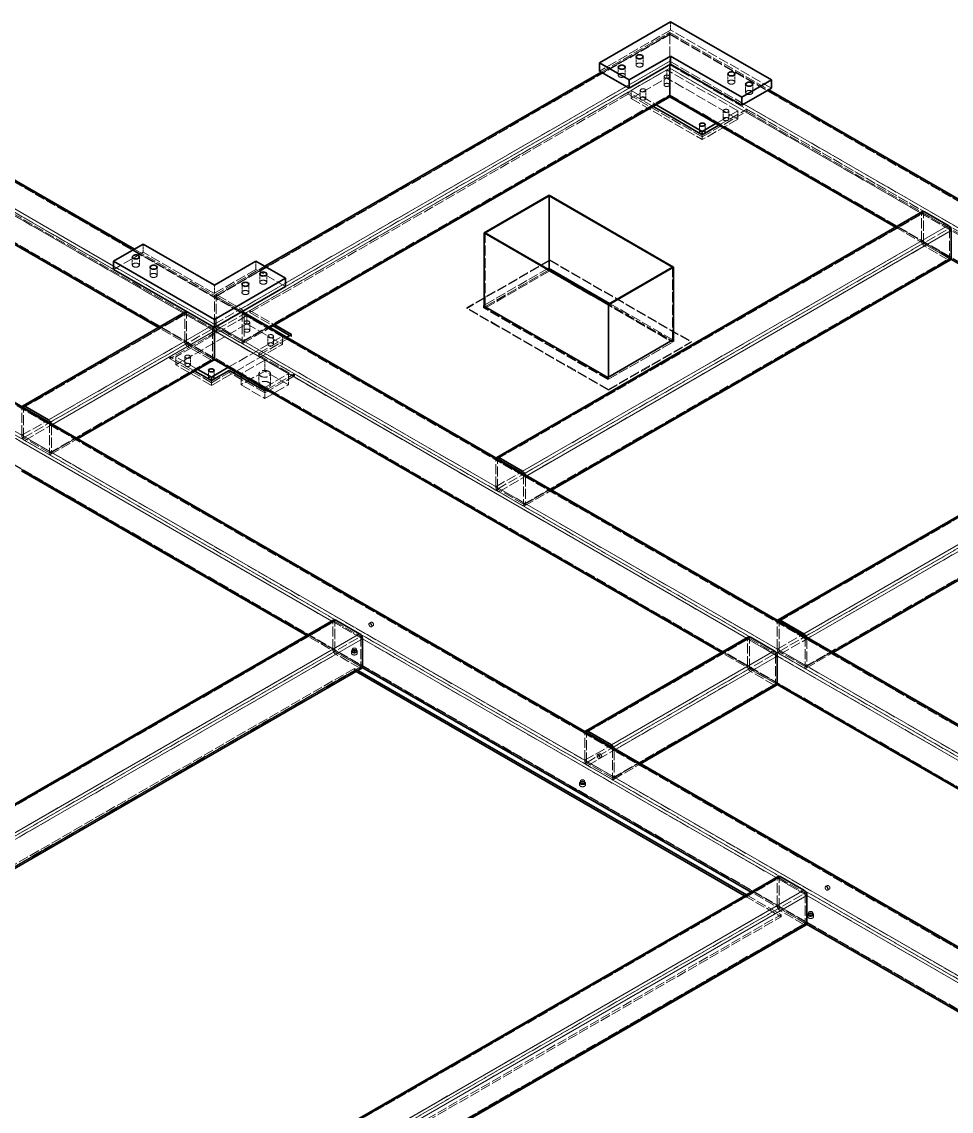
# Model space of a CAD drawing. Header units: millimetres. Extents: x -73083 to 81340, y -6859 to 6812.
# Drawn here: x -25734 to -25290, y -5464 to -4944 of the extents above; entities that cross this region are included whole.
import ezdxf

# ---------------------------------------------------------------- set-up
doc = ezdxf.new("R2010")
doc.units = ezdxf.units.MM
doc.linetypes.add('DASHED', pattern=[15, 12, -3])
doc.layers.add('word_dim', color=253, linetype='Continuous')

# ---------------------------------------------------------------- blocks, each defined once
blk = doc.blocks.new('A$C7E87390C')
at = {"color": 7, "lineweight": 35}
for p, q in [((2321, -706.4), (2236.1, -755.4)), ((2441.2, -775.8), (2321, -706.4)), ((2271.5, -775.8), (2321, -747.2)), ((2321, -747.2), (2405.9, -796.2)), ((1681.1, -977.8), (1314.8, -766.4)), ((1836.6, -998.2), (2238.2, -766.4)), ((2236.1, -755.4), (2271.5, -775.8)), ((2236.1, -765.2), (2271.5, -785.6)), ((2271.5, -785.6), (2321, -757)), ((2319.9, -794.4), (2319.9, -761.7)), ((2319.9, -761.7), (2319.9, -794.4)), ((2321, -757), (2405.9, -806)), ((2405.9, -796.2), (2441.2, -775.8)), ((2405.9, -806), (2441.2, -785.6)), ((2438.1, -787.4), (2938.7, -1076.4)), ((1843.1, -1071.4), (2319.9, -796.1)), ((2303.7, -805.4), (2358.8, -837.2)), ((2319.9, -796.1), (2589.2, -951.5)), ((2319.9, -818.8), (2300.2, -807.5)), ((2358.8, -841.3), (2319.9, -818.8)), ((1710, -1071.4), (1281.6, -824)), ((2358.8, -841.3), (2378.6, -829.9)), ((2900.8, -1947.4), (1086.1, -899.6)), ((2176, -913.4), (2098.3, -958.3)), ((2176, -914.2), (2099.7, -958.3)), ((2176, -913.4), (2324.5, -999.1)), ((2176, -914.2), (2176, -1002.4)), ((2176, -914.2), (2323.1, -999.1)), ((2113.4, -1226.2), (2621.5, -932.9)), ((2624, -933.2), (2652.3, -949.5)), ((2246.7, -1044), (2098.3, -958.3)), ((2098.3, -958.3), (2098.3, -1045.6)), ((2246.7, -1043.2), (2099.7, -958.3)), ((2655.8, -955.6), (2655.8, -988.3)), ((1691.7, -971.7), (1656.3, -992.1)), ((1776.5, -1020.7), (1691.7, -971.7)), ((1656.3, -992.1), (1776.5, -1061.5)), ((1826, -992.1), (1776.5, -1020.7)), ((1861.4, -1012.5), (1826, -992.1)), ((2175.3, -1000.3), (2248.2, -1042.4)), ((2179, -1265.3), (2654.8, -990.6)), ((2246.7, -1044), (2324.5, -999.1)), ((2246.7, -1043.2), (2323.1, -999.1)), ((2324.5, -999.1), (2324.5, -1088.1)), ((2655.5, -989.8), (2925.1, -1145.5)), ((1656.3, -1001.9), (1776.5, -1071.3)), ((1776.5, -1061.5), (1861.4, -1012.5)), ((1776.5, -1071.3), (1861.4, -1022.3)), ((1547.7, -1165), (1742.2, -1052.7)), ((1744.7, -1053), (1773, -1069.3)), ((3130.6, -1814.7), (1809.8, -1052.1)), ((2246, -1131), (2097.5, -1045.2)), ((2246.7, -1044), (2246.7, -1130.6)), ((1776.5, -1075.4), (1776.5, -1108.1)), ((1846.6, -1069.3), (1866.3, -1080.7)), ((1848.7, -1068.1), (1868.4, -1079.5)), ((2246, -1131), (2323.8, -1086.1)), ((1613.3, -1204), (1775.5, -1110.4)), ((2381.7, -1459.2), (1776.2, -1109.6)), ((1773, -1134.6), (1753.2, -1123.2)), ((1773, -1130.5), (1792.7, -1119.1)), ((1773, -1134.6), (1794.2, -1122.4)), ((1836.6, -1146.9), (1794.2, -1122.4)), ((2449.3, -1420.2), (2957.4, -1126.8)), ((1550.2, -1165.2), (1578.5, -1181.6)), ((2514.8, -1459.2), (2990.6, -1184.5)), ((2115.9, -1226.5), (2144.2, -1242.8)), ((1886.7, -1438.8), (1546.4, -1242.3)), ((709.8, -2118.3), (1919, -1420.2)), ((1921.5, -1420.4), (1949.8, -1436.7)), ((2451.8, -1420.4), (2480.1, -1436.7)), ((1953.3, -1442.9), (1953.3, -1475.5)), ((2219.5, -1552.8), (2413.9, -1440.6)), ((2416.4, -1440.8), (2444.7, -1457.2)), ((2448.3, -1463.3), (2448.3, -1495.9)), ((1383.8, -1806), (1952.3, -1477.8)), ((1945.6, -1481.7), (2409.3, -1749.4)), ((1947.7, -1480.4), (2411.4, -1748.2)), ((2417.1, -1745), (1953, -1477)), ((2285, -1591.9), (2447.2, -1498.2)), ((3064.1, -1853.2), (2448, -1497.4)), ((2222, -1553.1), (2250.3, -1569.4)), ((1240.1, -2424.4), (2449.3, -1726.3)), ((2451.8, -1726.6), (2480.1, -1742.9)), ((2483.6, -1749), (2483.6, -1781.7)), ((1945.6, -2094), (2482.6, -1784)), ((2834.2, -1985.8), (2483.3, -1783.2))]:
    blk.add_line(p, q, dxfattribs=at)
at = {"color": 7, "linetype": 'DASHED', "lineweight": 13, "ltscale": 0.244949}
for p, q in [((2321, -716.2), (2321, -706.4)), ((2279.7, -758), (2279.7, -748.2)), ((2288.1, -758), (2288.1, -748.2)), ((2258.5, -770.3), (2258.5, -760.5)), ((2316.4, -773.5), (2316.4, -763.7)), ((2313.1, -781.7), (2313.1, -771.9)), ((2319.7, -781.7), (2319.7, -771.9)), ((2389.3, -778.4), (2389.3, -768.6)), ((2291.4, -798), (2291.4, -788.2)), ((2410.5, -790.7), (2410.5, -780.9)), ((2390.4, -822.5), (2390.4, -812.7)), ((2401.3, -822.5), (2401.3, -812.7)), ((2355.5, -838.9), (2355.5, -829.1)), ((2362.1, -838.9), (2362.1, -829.1)), ((1678.6, -996.8), (1678.6, -987)), ((1687, -996.8), (1687, -987)), ((1699.9, -1009.1), (1699.9, -999.3)), ((1826, -1001.9), (1826, -992.1)), ((1830.7, -1017.2), (1830.7, -1007.4)), ((1776.5, -1030.5), (1776.5, -1020.7)), ((1809.5, -1029.5), (1809.5, -1019.7)), ((1817.8, -1029.5), (1817.8, -1019.7)), ((1812.1, -1075), (1812.1, -1065.2)), ((1818.7, -1075), (1818.7, -1065.2)), ((1840.4, -1091.4), (1840.4, -1081.6)), ((1847, -1091.4), (1847, -1081.6)), ((1741.4, -1115.9), (1741.4, -1106.1))]:
    blk.add_line(p, q, dxfattribs=at)
at = {"color": 7, "linetype": 'DASHED', "lineweight": 13}
for p, q in [((1776.5, -1034.6), (2319.9, -720.9)), ((1778.6, -1034.2), (2319.9, -721.7)), ((2321, -716.2), (2236.1, -765.2)), ((2238.2, -766.4), (2319.9, -719.2)), ((2239.7, -767.2), (2319.9, -720.9)), ((2319.9, -719.2), (2438.1, -787.4)), ((2319.9, -720.9), (3709.4, -1523.1)), ((2319.9, -720.9), (2436.6, -788.2)), ((2319.9, -720.9), (2319.9, -753.5)), ((2319.9, -720.9), (2319.9, -753.5)), ((2319.9, -721.7), (3705.2, -1521.5)), ((2441.2, -785.6), (2321, -716.2)), ((3134.2, -1818.5), (1281.6, -748.8)), ((3132, -1818), (1281.6, -749.7)), ((1776.5, -1067.3), (2319.9, -753.5)), ((2268, -783.5), (2319.9, -753.5)), ((2319.9, -753.5), (3709.4, -1555.8)), ((2319.9, -753.5), (2408.3, -804.6)), ((1778.6, -1070.1), (2319.9, -757.6)), ((1780.1, -1073.4), (2319.9, -761.7)), ((1809.8, -1052.2), (2319.9, -757.6)), ((2274, -788.2), (2316.4, -763.7)), ((2401.3, -812.7), (2316.4, -763.7)), ((2319.9, -757.6), (3642.9, -1521.5)), ((2319.9, -757.6), (3705.2, -1557.4)), ((2319.9, -761.7), (3702.3, -1559.8)), ((2274, -798), (2316.4, -773.5)), ((2401.3, -822.5), (2316.4, -773.5)), ((3134.2, -1851.1), (1281.6, -781.5)), ((3132, -1854), (1281.6, -785.6)), ((3100.9, -1836), (1281.6, -785.6)), ((3130.6, -1857.2), (1281.6, -789.7)), ((1818.9, -1050.9), (2270.4, -790.3)), ((1818.9, -1053.4), (2270.4, -792.7)), ((2300.2, -807.5), (2270.4, -790.3)), ((2319.9, -821.3), (2270.4, -792.7)), ((2274, -788.2), (2303.7, -805.4)), ((1808.3, -1089.7), (2319.9, -794.4)), ((1809.8, -1088.1), (2319.9, -793.5)), ((2274, -798), (2358.8, -847)), ((2319.9, -793.5), (3642.9, -1557.4)), ((2319.9, -794.4), (3645.8, -1559.8)), ((1780, -1073.4), (1331, -814.2)), ((1780, -1075.8), (1331, -816.6)), ((2358.8, -843.8), (2411.8, -813.1)), ((2401.3, -812.7), (2375, -827.9)), ((2378.6, -829.9), (2411.8, -810.7)), ((2411.8, -810.7), (2882.1, -1082.2)), ((2411.8, -813.1), (2882.1, -1084.6)), ((3100.9, -1871.9), (1281.6, -821.5)), ((3102.3, -1873.6), (1281.6, -822.3)), ((2358.8, -843.8), (2319.9, -821.3)), ((2401.3, -822.5), (2358.8, -847)), ((2902.2, -1950.7), (1085, -901.5)), ((2904.4, -1951.1), (1087.1, -901.9)), ((2871.1, -1968.7), (1053.9, -919.5)), ((2176, -913.4), (2176, -1002.4)), ((2904.4, -1983.8), (1087.1, -934.6)), ((2112.4, -1228.5), (2620.5, -935.2)), ((2114.5, -1228.1), (2622.6, -934.8)), ((2619, -934.4), (2655.8, -955.6)), ((2620.5, -967.9), (2620.5, -935.2)), ((2622.6, -970.7), (2622.6, -934.8)), ((2622.6, -934.8), (2653.7, -952.8)), ((2900.8, -1989.9), (1083.6, -940.7)), ((2902.2, -1986.6), (1085, -937.4)), ((2871.1, -2004.6), (1053.9, -955.4)), ((2872.5, -2006.2), (1055.3, -957)), ((2099.7, -958.3), (2099.7, -1048.1)), ((2145.6, -1246.1), (2653.7, -952.8)), ((2589.2, -951.5), (2655.5, -989.8)), ((2590.7, -950.7), (2655.8, -988.3)), ((2653.7, -952.8), (2653.7, -988.7)), ((2112.4, -1261.2), (2620.5, -967.9)), ((2114.5, -1264), (2622.6, -970.7)), ((2115.9, -1267.3), (2624, -974)), ((2653.7, -988.7), (2622.6, -970.7)), ((2652.3, -990.3), (2624, -974)), ((1691.7, -981.5), (1656.3, -1001.9)), ((1808.3, -1053), (1679.6, -978.7)), ((1809.8, -1052.1), (1681.1, -977.8)), ((1776.5, -1030.5), (1691.7, -981.5)), ((1780, -1069.3), (1656.3, -997.9)), ((1777.6, -1032.3), (1836.6, -998.2)), ((1780.1, -1032.6), (1838.1, -999.1)), ((2176.7, -990.5), (2077.7, -1047.7)), ((2176.7, -991.3), (2077.7, -1048.5)), ((2175.3, -1000.3), (2098.3, -1044.8)), ((2144.2, -1283.6), (2652.3, -990.3)), ((2145.6, -1282), (2653.7, -988.7)), ((2176.7, -990.5), (2345.7, -1088.1)), ((2176.7, -991.3), (2345.7, -1088.9)), ((2323.1, -999.1), (2323.1, -1088.9)), ((1826, -1001.9), (1776.5, -1030.5)), ((1861.4, -1022.3), (1826, -1001.9)), ((2175.3, -1002.8), (2097.5, -1047.7)), ((2176, -1002.4), (2098.3, -1047.3)), ((2176, -1004), (2099.7, -1048.1)), ((2175.3, -1002.8), (2323.8, -1088.5)), ((2176, -1002.4), (2324.5, -1088.1)), ((2176, -1004), (2323.1, -1088.9)), ((1808.3, -1048.9), (1861.4, -1018.3)), ((1776.5, -1067.3), (1776.5, -1034.6)), ((1778.6, -1070.1), (1778.6, -1034.2)), ((1778.6, -1034.2), (1809.8, -1052.2)), ((1780.1, -1032.6), (1808.3, -1048.9)), ((1809.8, -1052.2), (1809.8, -1088.1)), ((1818.9, -1050.9), (1848.7, -1068.1)), ((2246.7, -1145.2), (2077.7, -1047.7)), ((2246.7, -1146.1), (2077.7, -1048.5)), ((2246, -1133.4), (2097.5, -1047.7)), ((2246.7, -1133), (2098.3, -1047.3)), ((2246.7, -1133), (2099.7, -1048.1)), ((2246.7, -1043.2), (2246.7, -1133)), ((2248.2, -1042.4), (2323.8, -1086.1)), ((1546.7, -1167.3), (1741.2, -1055)), ((1548.8, -1166.9), (1743.3, -1054.6)), ((1815.4, -1057.1), (1730.6, -1106.1)), ((1776.5, -1075.4), (1739.7, -1054.2)), ((1741.2, -1087.7), (1741.2, -1055)), ((1743.3, -1090.5), (1743.3, -1054.6)), ((1743.3, -1054.6), (1774.4, -1072.6)), ((1811.9, -1055), (1811.9, -1087.7)), ((1815.4, -1057.1), (1857.8, -1081.6)), ((1818.9, -1053.4), (1846.6, -1069.3)), ((1579.9, -1184.8), (1774.4, -1072.6)), ((1776.2, -1109.6), (1710, -1071.4)), ((1776.5, -1108.1), (1711.4, -1070.5)), ((1780, -1073.4), (1723.5, -1106)), ((1780, -1075.8), (1723.5, -1108.5)), ((1815.4, -1066.9), (1730.6, -1115.9)), ((1774.4, -1072.6), (1774.4, -1108.5)), ((1809.8, -1088.1), (1778.6, -1070.1)), ((1808.3, -1089.7), (1780.1, -1073.4)), ((1810.8, -1090), (1843.1, -1071.4)), ((1811.9, -1087.7), (1841.6, -1070.5)), ((1815.4, -1066.9), (1857.8, -1091.4)), ((1546.7, -1199.9), (1741.2, -1087.7)), ((1548.8, -1202.8), (1743.3, -1090.5)), ((1774.4, -1108.5), (1743.3, -1090.5)), ((1792.7, -1119.1), (1857.8, -1081.6)), ((1801.2, -1124), (1857.8, -1091.4)), ((1829.6, -1104.4), (1868.4, -1082)), ((1829.6, -1102), (1862.8, -1082.7)), ((2246, -1133.4), (2323.8, -1088.5)), ((2246.7, -1145.2), (2345.7, -1088.1)), ((2246.7, -1133), (2324.5, -1088.1)), ((2246.7, -1146.1), (2345.7, -1088.9)), ((2246.7, -1133), (2323.1, -1088.9)), ((1550.2, -1206.1), (1744.7, -1093.8)), ((1773, -1110.1), (1744.7, -1093.8)), ((1829.6, -1102), (1872, -1126.5)), ((1829.6, -1104.4), (1872, -1128.9)), ((1578.5, -1222.4), (1773, -1110.1)), ((1579.9, -1220.8), (1774.4, -1108.5)), ((1753.2, -1123.2), (1723.5, -1106)), ((1773, -1137.1), (1723.5, -1108.5)), ((1756.8, -1121.2), (1730.6, -1106.1)), ((1773, -1140.3), (1730.6, -1115.9)), ((1836.6, -1110.1), (1808.3, -1126.5)), ((1864.9, -1126.5), (1836.6, -1110.1)), ((1773, -1137.1), (1794.2, -1124.8)), ((1773, -1140.3), (1799.2, -1125.2)), ((1836.6, -1149.3), (1794.2, -1124.8)), ((1836.6, -1123.2), (1808.3, -1139.5)), ((1808.3, -1126.5), (1836.6, -1142.8)), ((1864.9, -1139.5), (1836.6, -1123.2)), ((1836.6, -1142.8), (1864.9, -1126.5)), ((1836.6, -1149.3), (1872, -1128.9)), ((1838.7, -1145.7), (1872, -1126.5)), ((2448.3, -1422.4), (2956.3, -1129.1)), ((2450.4, -1422), (2958.4, -1128.7)), ((1808.3, -1139.5), (1836.6, -1155.9)), ((1836.6, -1155.9), (1864.9, -1139.5)), ((2481.5, -1440), (2989.6, -1146.7)), ((1546.7, -1199.9), (1546.7, -1167.3)), ((1548.8, -1202.8), (1548.8, -1166.9)), ((1548.8, -1166.9), (1579.9, -1184.8)), ((2448.3, -1455.1), (2956.3, -1161.8)), ((2450.4, -1458), (2958.4, -1164.6)), ((2451.8, -1461.2), (2959.9, -1167.9)), ((2481.5, -1475.9), (2989.6, -1182.6)), ((1546.7, -1208.1), (1509.9, -1186.9)), ((1579.9, -1184.8), (1579.9, -1220.8)), ((1582.1, -1187.7), (1582.1, -1220.4)), ((2480.1, -1477.6), (2988.1, -1184.2)), ((1546.7, -1240.8), (1481.6, -1203.2)), ((1579.9, -1220.8), (1548.8, -1202.8)), ((1578.5, -1222.4), (1550.2, -1206.1)), ((1581, -1222.7), (1613.3, -1204)), ((1582.1, -1220.4), (1611.8, -1203.2)), ((2112.4, -1261.2), (2112.4, -1228.5)), ((2114.5, -1264), (2114.5, -1228.1)), ((2114.5, -1228.1), (2145.6, -1246.1)), ((2145.6, -1246.1), (2145.6, -1282)), ((2147.7, -1248.9), (2147.7, -1281.6)), ((2145.6, -1282), (2114.5, -1264)), ((2144.2, -1283.6), (2115.9, -1267.3)), ((2146.7, -1283.9), (2179, -1265.3)), ((2147.7, -1281.6), (2177.5, -1264.4)), ((708.8, -2120.5), (1917.9, -1422.4)), ((710.9, -2120.1), (1920.1, -1422)), ((1953.3, -1442.9), (1916.5, -1421.6)), ((1917.9, -1455.1), (1917.9, -1422.4)), ((1920.1, -1458), (1920.1, -1422)), ((1920.1, -1422), (1951.2, -1440)), ((2448.3, -1455.1), (2448.3, -1422.4)), ((2450.4, -1458), (2450.4, -1422)), ((2450.4, -1422), (2481.5, -1440)), ((742, -2138.1), (1951.2, -1440)), ((1953, -1477), (1886.7, -1438.8)), ((1953.3, -1475.5), (1888.2, -1437.9)), ((1951.2, -1440), (1951.2, -1475.9)), ((2218.5, -1555.1), (2412.9, -1442.9)), ((2220.6, -1554.7), (2415, -1442.5)), ((2448.3, -1463.3), (2411.5, -1442)), ((2412.9, -1475.5), (2412.9, -1442.9)), ((2415, -1478.4), (2415, -1442.5)), ((2415, -1442.5), (2446.1, -1460.4)), ((2481.5, -1440), (2481.5, -1475.9)), ((2483.6, -1442.9), (2483.6, -1475.5)), ((708.8, -2153.2), (1917.9, -1455.1)), ((710.9, -2156.1), (1920.1, -1458)), ((712.3, -2159.3), (1921.5, -1461.2)), ((1951.2, -1475.9), (1920.1, -1458)), ((1949.8, -1477.6), (1921.5, -1461.2)), ((2251.7, -1572.7), (2446.1, -1460.4)), ((2448, -1497.4), (2381.7, -1459.2)), ((2448.3, -1495.9), (2383.2, -1458.3)), ((2446.1, -1460.4), (2446.1, -1496.3)), ((2481.5, -1475.9), (2450.4, -1458)), ((2480.1, -1477.6), (2451.8, -1461.2)), ((2482.6, -1477.8), (2514.8, -1459.2)), ((2483.6, -1475.5), (2513.4, -1458.3)), ((740.6, -2175.7), (1949.8, -1477.6)), ((1943.6, -1478.1), (741.5, -2172.1)), ((1943.6, -1480.5), (741.5, -2174.5)), ((742, -2174), (1951.2, -1475.9)), ((2218.5, -1587.8), (2412.9, -1475.5)), ((2220.6, -1590.6), (2415, -1478.4)), ((2222, -1593.9), (2416.4, -1481.6)), ((2446.1, -1496.3), (2415, -1478.4)), ((2444.7, -1498), (2416.4, -1481.6)), ((2250.3, -1610.2), (2444.7, -1498)), ((2251.7, -1608.6), (2446.1, -1496.3)), ((2218.5, -1587.8), (2218.5, -1555.1)), ((2220.6, -1590.6), (2220.6, -1554.7)), ((2220.6, -1554.7), (2251.7, -1572.7)), ((2251.7, -1572.7), (2251.7, -1608.6)), ((2253.8, -1575.5), (2253.8, -1608.2)), ((2251.7, -1608.6), (2220.6, -1590.6)), ((2250.3, -1610.2), (2222, -1593.9)), ((2252.8, -1610.5), (2285, -1591.9)), ((2253.8, -1608.2), (2283.6, -1591)), ((1239.1, -2426.7), (2448.3, -1728.6)), ((1241.2, -2426.3), (2450.4, -1728.2)), ((2483.6, -1749), (2446.8, -1727.8)), ((2448.3, -1761.3), (2448.3, -1728.6)), ((2450.4, -1764.2), (2450.4, -1728.2)), ((2450.4, -1728.2), (2481.5, -1746.2)), ((1272.3, -2444.3), (2481.5, -1746.2)), ((2409.3, -1749.4), (2452.7, -1774.5)), ((2411.4, -1748.2), (2452.7, -1772)), ((2483.3, -1783.2), (2417.1, -1745)), ((2483.6, -1781.7), (2418.5, -1744.1)), ((2481.5, -1746.2), (2481.5, -1782.1)), ((1239.1, -2459.4), (2448.3, -1761.3)), ((1241.2, -2462.2), (2450.4, -1764.2)), ((1242.6, -2465.5), (2451.8, -1767.4)), ((2481.5, -1782.1), (2450.4, -1764.2)), ((2480.1, -1783.7), (2451.8, -1767.4)), ((1250.6, -2466), (2452.7, -1772)), ((1250.6, -2468.5), (2452.7, -1774.5)), ((1270.9, -2481.8), (2480.1, -1783.7)), ((1272.3, -2480.2), (2481.5, -1782.1))]:
    blk.add_line(p, q, dxfattribs=at)
at = {"color": 7, "linetype": 'DASHED', "lineweight": 13, "ltscale": 0.042276}
for p, q in [((2319.9, -720.9), (2319.9, -719.2)), ((2319.9, -719.2), (2319.9, -720.9))]:
    blk.add_line(p, q, dxfattribs=at)
at = {"color": 7, "linetype": 'DASHED', "lineweight": 13, "ltscale": 0.101636}
blk.add_line((2319.9, -757.6), (2319.9, -753.5), dxfattribs=at)
at = {"color": 7, "linetype": 'DASHED', "lineweight": 13, "ltscale": 0.101633}
blk.add_line((2319.9, -753.5), (2319.9, -757.6), dxfattribs=at)
at = {"color": 7, "lineweight": 35, "ltscale": 0.244949}
for p, q in [((2321, -757), (2321, -747.2)), ((2441.2, -785.6), (2441.2, -775.8)), ((2405.9, -806), (2405.9, -796.2)), ((1656.3, -1001.9), (1656.3, -992.1)), ((1861.4, -1022.3), (1861.4, -1012.5)), ((1776.5, -1071.3), (1776.5, -1061.5))]:
    blk.add_line(p, q, dxfattribs=at)
at = {"color": 7, "lineweight": 13}
for p, q in [((1813.3, -1054.2), (2319.9, -761.7)), ((2319.9, -761.7), (2619, -934.4)), ((1679.6, -978.7), (1313.4, -767.2)), ((1838.1, -999.1), (2239.7, -767.2)), ((1739.7, -1054.2), (1281.6, -789.7)), ((1656.3, -997.9), (1285.1, -783.5)), ((1861.4, -1018.3), (2268, -783.5)), ((2436.6, -788.2), (2937.2, -1077.3)), ((1841.6, -1070.5), (2319.9, -794.4)), ((2319.9, -794.4), (2590.7, -950.7)), ((2408.3, -804.6), (2915, -1097.1)), ((1711.4, -1070.5), (1281.6, -822.3)), ((2900.8, -1949.1), (1083.6, -899.9)), ((2872.5, -1965.4), (1055.3, -916.2)), ((2115.9, -1226.5), (2624, -933.2)), ((2144.2, -1242.8), (2652.3, -949.5)), ((2149.2, -1248.1), (2655.8, -955.6)), ((2177.5, -1264.4), (2655.8, -988.3)), ((1550.2, -1165.2), (1744.7, -1053)), ((3130.6, -1816.4), (1808.3, -1053)), ((1578.5, -1181.6), (1773, -1069.3)), ((1583.5, -1186.9), (1776.5, -1075.4)), ((2411.5, -1442), (1776.5, -1075.4)), ((3102.3, -1832.7), (1780, -1069.3)), ((1611.8, -1203.2), (1776.5, -1108.1)), ((2383.2, -1458.3), (1776.5, -1108.1)), ((2451.8, -1420.4), (2959.9, -1127.1)), ((2480.1, -1436.7), (2988.1, -1143.4)), ((2485.1, -1442), (2991.7, -1149.5)), ((2513.4, -1458.3), (2991.7, -1182.2)), ((1916.5, -1421.6), (1546.7, -1208.1)), ((1888.2, -1437.9), (1546.7, -1240.8)), ((712.3, -2118.5), (1921.5, -1420.4)), ((740.6, -2134.8), (1949.8, -1436.7)), ((745.6, -2140.1), (1953.3, -1442.9)), ((2446.8, -1727.8), (1953.3, -1442.9)), ((2222, -1553.1), (2416.4, -1440.8)), ((2250.3, -1569.4), (2444.7, -1457.2)), ((2255.3, -1574.7), (2448.3, -1463.3)), ((3093.8, -1836), (2448.3, -1463.3)), ((773.9, -2156.4), (1953.3, -1475.5)), ((2418.5, -1744.1), (1953.3, -1475.5)), ((2283.6, -1591), (2448.3, -1495.9)), ((3065.5, -1852.3), (2448.3, -1495.9)), ((1242.6, -2424.7), (2451.8, -1726.6)), ((1270.9, -2441), (2480.1, -1742.9)), ((1915.9, -2076.8), (2483.6, -1749)), ((2864, -1968.7), (2483.6, -1749)), ((1944.1, -2093.2), (2483.6, -1781.7)), ((2835.7, -1985), (2483.6, -1781.7))]:
    blk.add_line(p, q, dxfattribs=at)
at = {"color": 7, "lineweight": 35, "ltscale": 0.244952}
for p, q in [((2236.1, -765.2), (2236.1, -755.4)), ((2271.5, -785.6), (2271.5, -775.8))]:
    blk.add_line(p, q, dxfattribs=at)
at = {"color": 7, "linetype": 'DASHED', "lineweight": 13, "ltscale": 0.244952}
for p, q in [((2266.9, -770.3), (2266.9, -760.5)), ((2397.7, -778.4), (2397.7, -768.6)), ((2284.8, -798), (2284.8, -788.2)), ((2418.9, -790.7), (2418.9, -780.9)), ((1691.7, -981.5), (1691.7, -971.7)), ((1708.2, -1009.1), (1708.2, -999.3)), ((1839, -1017.2), (1839, -1007.4)), ((1815.4, -1066.9), (1815.4, -1057.1)), ((1857.8, -1091.4), (1857.8, -1081.6)), ((1748, -1115.9), (1748, -1106.1)), ((1776.3, -1132.2), (1776.3, -1122.4))]:
    blk.add_line(p, q, dxfattribs=at)
at = {"color": 7, "lineweight": 35, "ltscale": 0.102487}
blk.add_line((2319.9, -761.7), (2319.9, -757.6), dxfattribs=at)
at = {"color": 7, "lineweight": 35, "ltscale": 0.10249}
blk.add_line((2319.9, -757.6), (2319.9, -761.7), dxfattribs=at)
at = {"color": 7, "linetype": 'DASHED', "lineweight": 13, "ltscale": 0.06124}
for p, q in [((2270.4, -790.3), (2270.4, -792.7)), ((2411.8, -813.1), (2411.8, -810.7)), ((1818.9, -1053.4), (1818.9, -1050.9)), ((2323.8, -1088.5), (2323.8, -1086.1)), ((1829.6, -1104.4), (1829.6, -1102)), ((1723.5, -1108.5), (1723.5, -1106)), ((1794.2, -1124.8), (1794.2, -1122.4)), ((1872, -1128.9), (1872, -1126.5)), ((2246, -1133.4), (2246, -1131)), ((1773, -1137.1), (1773, -1134.6)), ((1836.6, -1149.3), (1836.6, -1146.9))]:
    blk.add_line(p, q, dxfattribs=at)
at = {"color": 7, "linetype": 'DASHED', "lineweight": 13, "ltscale": 0.244946}
for p, q in [((2274, -798), (2274, -788.2)), ((2383.8, -822.5), (2383.8, -812.7)), ((1730.6, -1115.9), (1730.6, -1106.1)), ((1769.7, -1132.2), (1769.7, -1122.4))]:
    blk.add_line(p, q, dxfattribs=at)
at = {"color": 7, "lineweight": 35, "ltscale": 0.042276}
for p, q in [((2319.9, -796.1), (2319.9, -794.4)), ((2319.9, -794.4), (2319.9, -796.1))]:
    blk.add_line(p, q, dxfattribs=at)
at = {"color": 7, "lineweight": 35, "ltscale": 0.468034}
blk.add_line((2375, -827.9), (2358.8, -837.2), dxfattribs=at)
at = {"color": 7, "lineweight": 35, "ltscale": 0.101749}
blk.add_line((2358.8, -841.3), (2358.8, -837.2), dxfattribs=at)
at = {"color": 7, "linetype": 'DASHED', "lineweight": 13, "ltscale": 0.061237}
for p, q in [((2358.8, -843.8), (2358.8, -841.3)), ((2175.3, -1002.8), (2175.3, -1000.3)), ((2097.5, -1047.7), (2097.5, -1045.2)), ((1780, -1075.8), (1780, -1073.4)), ((1866.3, -1080.7), (1868.4, -1082)), ((1868.4, -1082), (1868.4, -1079.5)), ((1963.6, -1422.9), (1961.4, -1424.1)), ((1966, -1427.1), (1963.9, -1428.3)), ((1941.1, -1457.7), (1941.1, -1455.2)), ((1946, -1457.7), (1946, -1455.2)), ((2235.8, -1580), (2233.7, -1581.3)), ((2238.3, -1584.3), (2236.1, -1585.5)), ((2212.3, -1617.3), (2212.3, -1614.8)), ((2213.4, -1614.8), (2213.4, -1612.4)), ((2218.3, -1614.8), (2218.3, -1612.4)), ((2219.3, -1617.3), (2219.3, -1614.8)), ((2508, -1737.2), (2505.9, -1738.4)), ((2510.5, -1741.5), (2508.4, -1742.7)), ((2452.7, -1774.5), (2452.7, -1772)), ((2484.6, -1774.5), (2484.6, -1772)), ((2485.6, -1772), (2485.6, -1769.6)), ((2490.5, -1772), (2490.5, -1769.6)), ((2491.6, -1774.5), (2491.6, -1772))]:
    blk.add_line(p, q, dxfattribs=at)
at = {"color": 7, "linetype": 'DASHED', "lineweight": 13, "ltscale": 0.143204}
blk.add_line((2358.8, -847), (2358.8, -841.3), dxfattribs=at)
at = {"color": 7, "linetype": 'DASHED', "lineweight": 13, "ltscale": 0.020413}
for p, q in [((2176.7, -991.3), (2176.7, -990.5)), ((2077.7, -1048.5), (2077.7, -1047.7))]:
    blk.add_line(p, q, dxfattribs=at)
at = {"color": 7, "linetype": 'DASHED', "lineweight": 13, "ltscale": 0.040845}
blk.add_line((2176, -1002.4), (2176, -1004), dxfattribs=at)
at = {"color": 7, "lineweight": 35, "ltscale": 0.020439}
blk.add_line((2098.3, -1044.8), (2097.5, -1045.2), dxfattribs=at)
at = {"color": 7, "linetype": 'DASHED', "lineweight": 13, "ltscale": 0.040747}
blk.add_line((2098.3, -1045.6), (2098.3, -1047.3), dxfattribs=at)
at = {"color": 7, "linetype": 'DASHED', "lineweight": 13, "ltscale": 0.042315}
blk.add_line((1811.9, -1055), (1813.3, -1054.2), dxfattribs=at)
at = {"color": 7, "lineweight": 35, "ltscale": 0.16183}
blk.add_line((1862.8, -1082.7), (1868.4, -1079.5), dxfattribs=at)
at = {"color": 7, "linetype": 'DASHED', "lineweight": 13, "ltscale": 0.02041}
for p, q in [((2345.7, -1088.9), (2345.7, -1088.1)), ((2246.7, -1146.1), (2246.7, -1145.2))]:
    blk.add_line(p, q, dxfattribs=at)
at = {"color": 7, "linetype": 'DASHED', "lineweight": 13, "ltscale": 0.326599}
for p, q in [((1836.6, -1110.1), (1836.6, -1123.2)), ((1829.7, -1139.5), (1829.7, -1126.5)), ((1864.9, -1126.5), (1864.9, -1139.5))]:
    blk.add_line(p, q, dxfattribs=at)
at = {"color": 7, "lineweight": 35, "ltscale": 0.468028}
blk.add_line((1773, -1130.5), (1756.8, -1121.2), dxfattribs=at)
at = {"color": 7, "lineweight": 35, "ltscale": 0.101804}
blk.add_line((1773, -1134.6), (1773, -1130.5), dxfattribs=at)
at = {"color": 7, "lineweight": 35, "ltscale": 0.059631}
blk.add_line((1799.2, -1125.2), (1801.2, -1124), dxfattribs=at)
at = {"color": 7, "linetype": 'DASHED', "lineweight": 13, "ltscale": 0.042041}
blk.add_line((1808.3, -1126.5), (1808.3, -1128.2), dxfattribs=at)
at = {"color": 7, "lineweight": 35, "ltscale": 0.059634}
blk.add_line((1808.3, -1128.2), (1808.3, -1130.5), dxfattribs=at)
at = {"color": 7, "linetype": 'DASHED', "lineweight": 13, "ltscale": 0.224924}
blk.add_line((1808.3, -1130.5), (1808.3, -1139.5), dxfattribs=at)
at = {"color": 7, "linetype": 'DASHED', "lineweight": 13, "ltscale": 0.326602}
blk.add_line((1843.5, -1139.5), (1843.5, -1126.5), dxfattribs=at)
at = {"color": 7, "linetype": 'DASHED', "lineweight": 13, "ltscale": 0.061188}
blk.add_line((2246.7, -1130.6), (2246.7, -1133), dxfattribs=at)
at = {"color": 7, "linetype": 'DASHED', "lineweight": 13, "ltscale": 0.143146}
blk.add_line((1773, -1140.3), (1773, -1134.6), dxfattribs=at)
at = {"color": 7, "linetype": 'DASHED', "lineweight": 13, "ltscale": 0.042038}
blk.add_line((1836.6, -1142.8), (1836.6, -1144.5), dxfattribs=at)
at = {"color": 7, "lineweight": 35, "ltscale": 0.059366}
blk.add_line((1836.6, -1144.5), (1836.6, -1146.9), dxfattribs=at)
at = {"color": 7, "lineweight": 35, "ltscale": 0.059636}
blk.add_line((1836.6, -1146.9), (1838.7, -1145.7), dxfattribs=at)
at = {"color": 7, "linetype": 'DASHED', "lineweight": 13, "ltscale": 0.225195}
blk.add_line((1836.6, -1146.9), (1836.6, -1155.9), dxfattribs=at)
at = {"color": 7, "linetype": 'DASHED', "lineweight": 13, "ltscale": 0.042328}
blk.add_line((1582.1, -1187.7), (1583.5, -1186.9), dxfattribs=at)
at = {"color": 7, "linetype": 'DASHED', "lineweight": 13, "ltscale": 0.042335}
blk.add_line((2147.7, -1248.9), (2149.2, -1248.1), dxfattribs=at)
at = {"color": 7, "linetype": 'DASHED', "lineweight": 13, "ltscale": 0.042385}
blk.add_line((2483.6, -1442.9), (2485.1, -1442), dxfattribs=at)
at = {"color": 7, "linetype": 'DASHED', "lineweight": 13, "ltscale": 0.061238}
for p, q in [((1940.1, -1460.1), (1940.1, -1457.7)), ((1947.1, -1460.1), (1947.1, -1457.7)), ((1943.6, -1480.5), (1943.6, -1478.1))]:
    blk.add_line(p, q, dxfattribs=at)
at = {"color": 7, "linetype": 'DASHED', "lineweight": 13, "ltscale": 0.11847}
blk.add_line((1943.6, -1478.1), (1947.7, -1480.4), dxfattribs=at)
at = {"color": 7, "linetype": 'DASHED', "lineweight": 13, "ltscale": 0.057232}
blk.add_line((1943.6, -1480.5), (1945.6, -1481.7), dxfattribs=at)
at = {"color": 7, "linetype": 'DASHED', "lineweight": 13, "ltscale": 0.04242}
blk.add_line((2253.8, -1575.5), (2255.3, -1574.7), dxfattribs=at)
at = {"color": 7, "linetype": 'DASHED', "lineweight": 13}
for centre, start, end in [((1961.9, -1424.9), 92.4048, 119.5383), ((1963.5, -1427.6), 272.4048, 299.5383), ((1964, -1423.6), 92.4048, 119.5383), ((1965.6, -1426.4), 272.4048, 299.5383), ((2234.1, -1582), 92.4048, 119.5383), ((2235.7, -1584.8), 272.4048, 299.5383), ((2236.2, -1580.8), 92.4048, 119.5383), ((2237.8, -1583.5), 272.4048, 299.5383), ((2506.4, -1739.2), 92.4048, 119.5383), ((2508.5, -1738), 92.4048, 119.5383), ((2510.1, -1740.7), 272.4048, 299.5383), ((2507.9, -1741.9), 272.4048, 299.5383)]:
    blk.add_arc(centre, 0.878, start, end, dxfattribs=at)
at = {"color": 7, "lineweight": 35}
for centre, major_axis, ratio, start_param, end_param in [((2283.9, -748.2), (4.19, 0), 0.577346, 1.285395, 3.141574), ((2283.9, -748.2), (4.19, 0), 0.577346, 3.141574, 6.283167), ((2283.9, -748.2), (4.19, 0), 0.577346, 6.283167, 7.568581), ((2262.7, -760.5), (4.19, 0), 0.577346, 6.283167, 9.42476), ((2262.7, -760.5), (4.19, 0), 0.577346, 3.141574, 4.426988), ((2262.7, -760.5), (4.19, 0), 0.577346, 4.426988, 6.283167), ((2393.5, -768.6), (4.19, 0), 0.577346, 1.285395, 3.141574), ((2393.5, -768.6), (4.19, 0), 0.577346, 6.283167, 7.568581), ((2393.5, -768.6), (4.19, 0), 0.577346, 3.141574, 6.283167), ((2414.7, -780.9), (4.19, 0), 0.577346, 6.283167, 9.42476), ((2414.7, -780.9), (4.19, 0), 0.577346, 3.141574, 4.426988), ((2414.7, -780.9), (4.19, 0), 0.577346, 4.426988, 6.283167), ((2358.8, -829.1), (-3.32, 0), 0.577347, 3.141621, 6.283214), ((2358.8, -829.1), (-3.32, 0), 0.577347, 0.000028, 2.856191), ((2358.8, -829.1), (-3.32, 0), 0.577347, 2.856191, 3.141621), ((2624, -937.3), (-2.5, 4.33), 0.577351, 5.497795, 6.283193), ((2652.3, -953.6), (-2.5, 4.33), 0.577351, 3.926998, 5.497795), ((1682.8, -987), (4.19, 0), 0.577346, 1.285403, 3.141574), ((1682.8, -987), (4.19, 0), 0.577346, 3.141574, 6.283167), ((1682.8, -987), (4.19, 0), 0.577346, 6.283167, 7.568589), ((1704, -999.3), (4.19, 0), 0.577346, 6.283167, 9.42476), ((1704, -999.3), (4.19, 0), 0.577346, 3.141574, 4.426996), ((1704, -999.3), (4.19, 0), 0.577346, 4.426996, 6.283167), ((2652.3, -986.2), (-2.5, 4.33), 0.577351, 3.1416, 3.926998), ((1834.9, -1007.4), (4.19, 0), 0.577346, 1.285403, 3.141574), ((1834.9, -1007.4), (4.19, 0), 0.577346, 3.141574, 6.283167), ((1834.9, -1007.4), (4.19, 0), 0.577346, 6.283167, 7.568589), ((1813.6, -1019.7), (4.19, 0), 0.577346, 6.283167, 9.42476), ((1813.6, -1019.7), (4.19, 0), 0.577346, 3.141574, 4.426996), ((1813.6, -1019.7), (4.19, 0), 0.577346, 4.426996, 6.283167), ((1744.7, -1057.1), (-2.5, 4.33), 0.57735, 5.497793, 6.283192), ((1808.3, -1053), (-2.5, 4.33), 0.577351, 4.354471, 4.715738), ((1773, -1073.4), (-2.5, 4.33), 0.57735, 3.926997, 5.497793), ((1773, -1106.1), (-2.5, 4.33), 0.57735, 3.141599, 3.926997), ((1773, -1122.4), (-3.32, 0), 0.577347, 4.426987, 6.283167), ((1773, -1122.4), (-3.32, 0), 0.577347, 6.283167, 9.42476), ((1773, -1122.4), (-3.32, 0), 0.577347, 3.141574, 4.426987), ((1550.2, -1169.3), (-2.5, 4.33), 0.57735, 0.000006, 0.3578), ((1550.2, -1169.3), (-2.5, 4.33), 0.57735, 5.497793, 6.283192), ((1578.5, -1185.7), (-2.5, 4.33), 0.57735, 4.35464, 5.497793), ((2115.9, -1230.6), (-2.5, 4.33), 0.577351, 0.000008, 0.357745), ((2115.9, -1230.6), (-2.5, 4.33), 0.577351, 5.497795, 6.283193), ((2144.2, -1246.9), (-2.5, 4.33), 0.577351, 4.354698, 5.497795), ((1921.5, -1424.5), (-2.5, 4.33), 0.577351, 5.497792, 6.28319), ((2451.8, -1424.5), (-2.5, 4.33), 0.577351, 0.000008, 0.357202), ((2451.8, -1424.5), (-2.5, 4.33), 0.577351, 5.497795, 6.283193), ((1949.8, -1440.8), (-2.5, 4.33), 0.577351, 3.926995, 5.497792), ((2416.4, -1444.9), (-2.5, 4.33), 0.57735, 5.497793, 6.283192), ((2480.1, -1440.8), (-2.5, 4.33), 0.577351, 4.355241, 5.497795), ((2444.7, -1461.2), (-2.5, 4.33), 0.57735, 3.926997, 5.497793), ((1949.8, -1473.5), (-2.5, 4.33), 0.577351, 3.141597, 3.926995), ((2444.7, -1493.9), (-2.5, 4.33), 0.57735, 3.141599, 3.926997), ((2222, -1557.2), (-2.5, 4.33), 0.57735, 0.000006, 0.356823), ((2222, -1557.2), (-2.5, 4.33), 0.57735, 5.497793, 6.283192), ((2250.3, -1573.5), (-2.5, 4.33), 0.57735, 4.355621, 5.497793), ((2451.8, -1730.7), (-2.5, 4.33), 0.577351, 5.497792, 6.28319), ((2480.1, -1747), (-2.5, 4.33), 0.577351, 3.926995, 5.497792), ((2480.1, -1779.7), (-2.5, 4.33), 0.577351, 3.141597, 3.926995)]:
    blk.add_ellipse(centre, major_axis=major_axis, ratio=ratio, start_param=start_param, end_param=end_param, dxfattribs=at)
at = {"color": 7, "linetype": 'DASHED', "lineweight": 13}
for centre, major_axis, ratio, start_param, end_param in [((2283.9, -758), (4.19, 0), 0.577346, 1.285395, 3.141574), ((2283.9, -758), (4.19, 0), 0.577346, 3.141574, 6.283167), ((2283.9, -758), (4.19, 0), 0.577346, 6.283167, 7.568581), ((2262.7, -770.3), (4.19, 0), 0.577346, 6.283167, 9.42476), ((2262.7, -770.3), (4.19, 0), 0.577346, 3.141574, 4.426988), ((2262.7, -770.3), (4.19, 0), 0.577346, 4.426988, 6.283167), ((2316.4, -771.9), (-3.32, 0), 0.577347, 3.141621, 6.283214), ((2316.4, -771.9), (-3.32, 0), 0.577347, 0.000028, 2.856191), ((2316.4, -781.7), (-3.32, 0), 0.577347, 3.141621, 6.283214), ((2316.4, -771.9), (-3.32, 0), 0.577347, 2.856191, 3.141621), ((2393.5, -778.4), (4.19, 0), 0.577346, 1.285395, 3.141574), ((2393.5, -778.4), (4.19, 0), 0.577346, 3.141574, 6.283167), ((2393.5, -778.4), (4.19, 0), 0.577346, 6.283167, 7.568581), ((2288.1, -788.2), (-3.32, 0), 0.577347, 3.141621, 6.283214), ((2288.1, -788.2), (-3.32, 0), 0.577347, 0.000028, 2.856191), ((2288.1, -788.2), (-3.32, 0), 0.577347, 2.856191, 3.141621), ((2316.4, -781.7), (-3.32, 0), 0.577347, 0.000028, 2.856191), ((2316.4, -781.7), (-3.32, 0), 0.577347, 2.856191, 3.141621), ((2414.7, -790.7), (4.19, 0), 0.577346, 6.283167, 9.42476), ((2414.7, -790.7), (4.19, 0), 0.577346, 3.141574, 4.426988), ((2414.7, -790.7), (4.19, 0), 0.577346, 4.426988, 6.283167), ((2288.1, -798), (-3.32, 0), 0.577347, 3.141621, 6.283214), ((2288.1, -798), (-3.32, 0), 0.577347, 0.000028, 2.856191), ((2288.1, -798), (-3.32, 0), 0.577347, 2.856191, 3.141621), ((2387.1, -812.7), (-3.32, 0), 0.577347, 3.141621, 6.283214), ((2387.1, -812.7), (-3.32, 0), 0.577347, 0.000028, 2.856191), ((2387.1, -812.7), (-3.32, 0), 0.577347, 2.856191, 3.141621), ((2387.1, -822.5), (-3.32, 0), 0.577347, 3.141621, 6.283214), ((2387.1, -822.5), (-3.32, 0), 0.577347, 0.000028, 2.856191), ((2387.1, -822.5), (-3.32, 0), 0.577347, 2.856191, 3.141621), ((2358.8, -838.9), (-3.32, 0), 0.577347, 3.141621, 6.283214), ((2358.8, -838.9), (-3.32, 0), 0.577347, 0.000028, 2.856191), ((2358.8, -838.9), (-3.32, 0), 0.577347, 2.856191, 3.141621), ((2624, -937.3), (-2.5, 4.33), 0.577351, 0.000008, 0.785406), ((2624, -969.9), (-2.5, 4.33), 0.577351, 0.785406, 2.356202), ((1682.8, -996.8), (4.19, 0), 0.577346, 1.285403, 3.141574), ((1682.8, -996.8), (4.19, 0), 0.577346, 3.141574, 6.283167), ((1682.8, -996.8), (4.19, 0), 0.577346, 6.283167, 7.568589), ((2652.3, -986.2), (-2.5, 4.33), 0.577351, 2.356202, 3.1416), ((1704, -1009.1), (4.19, 0), 0.577346, 6.283167, 9.42476), ((1704, -1009.1), (4.19, 0), 0.577346, 3.141574, 4.426996), ((1704, -1009.1), (4.19, 0), 0.577346, 4.426996, 6.283167), ((1813.6, -1029.5), (4.19, 0), 0.577346, 6.283167, 9.42476), ((1834.9, -1017.2), (4.19, 0), 0.577346, 1.285403, 3.141574), ((1834.9, -1017.2), (4.19, 0), 0.577346, 3.141574, 6.283167), ((1834.9, -1017.2), (4.19, 0), 0.577346, 6.283167, 7.568589), ((1780.1, -1036.7), (-2.5, 4.33), 0.577351, 0.000008, 0.785406), ((1780.1, -1036.7), (-2.5, 4.33), 0.577351, 5.497795, 6.283193), ((1813.6, -1029.5), (4.19, 0), 0.577346, 3.141574, 4.426996), ((1813.6, -1029.5), (4.19, 0), 0.577346, 4.426996, 6.283167), ((1744.7, -1057.1), (-2.5, 4.33), 0.57735, 0.000006, 0.785404), ((1808.3, -1053), (-2.5, 4.33), 0.577351, 4.715738, 5.497795), ((1808.3, -1053), (-2.5, 4.33), 0.577351, 3.926998, 4.354471), ((1815.4, -1065.2), (-3.32, 0), 0.577347, 4.426987, 6.283167), ((1815.4, -1065.2), (-3.32, 0), 0.577347, 6.283167, 9.42476), ((1815.4, -1065.2), (-3.32, 0), 0.577347, 3.141574, 4.426987), ((1780.1, -1069.3), (-2.5, 4.33), 0.577351, 0.785406, 2.356202), ((1815.4, -1075), (-3.32, 0), 0.577347, 4.426987, 6.283167), ((1815.4, -1075), (-3.32, 0), 0.577347, 6.283167, 9.42476), ((1815.4, -1075), (-3.32, 0), 0.577347, 3.141574, 4.426987), ((1744.7, -1089.7), (-2.5, 4.33), 0.57735, 0.785404, 2.356201), ((1808.3, -1085.6), (-2.5, 4.33), 0.577351, 2.356202, 3.1416), ((1808.3, -1085.6), (-2.5, 4.33), 0.577351, 3.1416, 3.926998), ((1843.7, -1081.6), (-3.32, 0), 0.577347, 4.426987, 6.283167), ((1843.7, -1081.6), (-3.32, 0), 0.577347, 6.283167, 9.42476), ((1843.7, -1091.4), (-3.32, 0), 0.577347, 4.426987, 6.283167), ((1843.7, -1091.4), (-3.32, 0), 0.577347, 6.283167, 9.42476), ((1843.7, -1081.6), (-3.32, 0), 0.577347, 3.141574, 4.426987), ((1843.7, -1091.4), (-3.32, 0), 0.577347, 3.141574, 4.426987), ((1744.7, -1106.1), (-3.32, 0), 0.577347, 4.426987, 6.283167), ((1744.7, -1106.1), (-3.32, 0), 0.577347, 3.141574, 4.426987), ((1744.7, -1106.1), (-3.32, 0), 0.577347, 6.283167, 9.42476), ((1744.7, -1115.9), (-3.32, 0), 0.577347, 4.426987, 6.283167), ((1744.7, -1115.9), (-3.32, 0), 0.577347, 6.283167, 9.42476), ((1744.7, -1115.9), (-3.32, 0), 0.577347, 3.141574, 4.426987), ((1773, -1106.1), (-2.5, 4.33), 0.57735, 2.356201, 3.141599), ((1773, -1132.2), (-3.32, 0), 0.577347, 4.426987, 6.283167), ((1773, -1132.2), (-3.32, 0), 0.577347, 3.141574, 4.426987), ((1836.6, -1126.5), (6.92, 0), 0.577347, 0.000028, 3.141621), ((1836.6, -1126.5), (6.92, 0), 0.577347, 3.141621, 5.997782), ((1836.6, -1126.5), (6.92, 0), 0.577347, 5.997782, 6.283214), ((1773, -1132.2), (-3.32, 0), 0.577347, 6.283167, 9.42476), ((1836.6, -1139.5), (6.92, 0), 0.577347, 0.000028, 3.141621), ((1836.6, -1139.5), (6.92, 0), 0.577347, 3.141621, 5.997782), ((1836.6, -1139.5), (6.92, 0), 0.577347, 5.997782, 6.283214), ((1550.2, -1169.3), (-2.5, 4.33), 0.57735, 0.3578, 0.785404), ((1578.5, -1185.7), (-2.5, 4.33), 0.57735, 3.926997, 4.35464), ((1550.2, -1202), (-2.5, 4.33), 0.57735, 0.785404, 2.356201), ((1578.5, -1218.3), (-2.5, 4.33), 0.57735, 3.141599, 3.926997), ((1578.5, -1218.3), (-2.5, 4.33), 0.57735, 2.356201, 3.141599), ((2115.9, -1230.6), (-2.5, 4.33), 0.577351, 0.357745, 0.785406), ((2144.2, -1246.9), (-2.5, 4.33), 0.577351, 3.926998, 4.354698), ((2115.9, -1263.2), (-2.5, 4.33), 0.577351, 0.785406, 2.356202), ((2144.2, -1279.6), (-2.5, 4.33), 0.577351, 2.356202, 3.1416), ((2144.2, -1279.6), (-2.5, 4.33), 0.577351, 3.1416, 3.926998), ((1921.5, -1424.5), (-2.5, 4.33), 0.577351, 0.000004, 0.785403), ((1962.7, -1426.2), (1.23, -2.13), 0.577352, 3.141624, 5.997793), ((1962.7, -1426.2), (1.23, -2.13), 0.577352, 0.000032, 2.8562), ((1964.8, -1425), (1.23, -2.13), 0.577352, 3.141624, 5.997793), ((1964.8, -1425), (1.23, -2.13), 0.577352, 0.000032, 2.8562), ((2451.8, -1424.5), (-2.5, 4.33), 0.577351, 0.357202, 0.785406), ((2416.4, -1444.9), (-2.5, 4.33), 0.57735, 0.000006, 0.785404), ((2480.1, -1440.8), (-2.5, 4.33), 0.577351, 3.926998, 4.355241), ((1921.5, -1457.1), (-2.5, 4.33), 0.577351, 0.785403, 2.356199), ((1943.6, -1457.7), (3.5, 0), 0.577347, 6.283167, 9.42476), ((1943.6, -1455.2), (2.46, 0), 0.577347, 0.000028, 3.141621), ((1943.6, -1455.2), (2.46, 0), 0.577347, 3.141621, 5.997787), ((1943.6, -1457.7), (2.46, 0), 0.577347, 0.000028, 3.141621), ((1943.6, -1455.2), (2.46, 0), 0.577347, 5.997787, 6.283214), ((2451.8, -1457.1), (-2.5, 4.33), 0.577351, 0.785406, 2.356202), ((1943.6, -1457.7), (3.5, 0), 0.577347, 3.141574, 4.426991), ((1943.6, -1460.1), (-3.5, 0), 0.577347, 4.426991, 6.283167), ((1943.6, -1460.1), (-3.5, 0), 0.577347, 6.283167, 9.42476), ((1943.6, -1457.7), (2.46, 0), 0.577347, 3.141621, 5.997787), ((1943.6, -1457.7), (3.5, 0), 0.577347, 4.426991, 6.283167), ((1943.6, -1460.1), (-3.5, 0), 0.577347, 3.141574, 4.426991), ((1943.6, -1457.7), (2.46, 0), 0.577347, 5.997787, 6.283214), ((1949.8, -1473.5), (-2.5, 4.33), 0.577351, 2.356199, 3.141597), ((2416.4, -1477.6), (-2.5, 4.33), 0.57735, 0.785404, 2.356201), ((2480.1, -1473.5), (-2.5, 4.33), 0.577351, 2.356202, 3.1416), ((2480.1, -1473.5), (-2.5, 4.33), 0.577351, 3.1416, 3.926998), ((2444.7, -1493.9), (-2.5, 4.33), 0.57735, 2.356201, 3.141599), ((2222, -1557.2), (-2.5, 4.33), 0.57735, 0.356823, 0.785404), ((2234.9, -1583.4), (1.23, -2.13), 0.577352, 3.141624, 5.997793), ((2234.9, -1583.4), (1.23, -2.13), 0.577352, 0.000032, 2.8562), ((2237, -1582.2), (1.23, -2.13), 0.577352, 3.141624, 5.997793), ((2237, -1582.2), (1.23, -2.13), 0.577352, 0.000032, 2.8562), ((2250.3, -1573.5), (-2.5, 4.33), 0.57735, 3.926997, 4.355621), ((2222, -1589.8), (-2.5, 4.33), 0.57735, 0.785404, 2.356201), ((2215.8, -1612.4), (2.46, 0), 0.577347, 0.000028, 3.141621), ((2250.3, -1606.2), (-2.5, 4.33), 0.57735, 2.356201, 3.141599), ((2250.3, -1606.2), (-2.5, 4.33), 0.57735, 3.141599, 3.926997), ((2215.8, -1614.8), (3.5, 0), 0.577347, 1.285398, 3.141574), ((2215.8, -1614.8), (3.5, 0), 0.577347, 3.141574, 6.283167), ((2215.8, -1617.3), (-3.5, 0), 0.577347, 4.426991, 6.283167), ((2215.8, -1617.3), (-3.5, 0), 0.577347, 6.283167, 9.42476), ((2215.8, -1612.4), (2.46, 0), 0.577347, 3.141621, 5.997787), ((2215.8, -1614.8), (2.46, 0), 0.577347, 0.000028, 3.141621), ((2215.8, -1614.8), (2.46, 0), 0.577347, 3.141621, 5.997787), ((2215.8, -1614.8), (3.5, 0), 0.577347, 6.283167, 7.568584), ((2215.8, -1617.3), (-3.5, 0), 0.577347, 3.141574, 4.426991), ((2215.8, -1612.4), (2.46, 0), 0.577347, 5.997787, 6.283214), ((2215.8, -1614.8), (2.46, 0), 0.577347, 5.997787, 6.283214), ((2451.8, -1730.7), (-2.5, 4.33), 0.577351, 0.000004, 0.785403), ((2507.1, -1740.6), (1.23, -2.13), 0.577352, 3.141624, 5.997793), ((2507.1, -1740.6), (1.23, -2.13), 0.577352, 0.000032, 2.8562), ((2509.3, -1739.3), (1.23, -2.13), 0.577352, 3.141624, 5.997793), ((2509.3, -1739.3), (1.23, -2.13), 0.577352, 0.000032, 2.8562), ((2451.8, -1763.3), (-2.5, 4.33), 0.577351, 0.785403, 2.356199), ((2488.1, -1769.6), (2.46, 0), 0.577347, 0.000028, 2.856195), ((2488.1, -1772), (3.5, 0), 0.577347, 1.285398, 3.141574), ((2488.1, -1772), (3.5, 0), 0.577347, 3.141574, 6.283167), ((2488.1, -1774.5), (-3.5, 0), 0.577347, 4.426991, 6.283167), ((2488.1, -1774.5), (-3.5, 0), 0.577347, 6.283167, 9.42476), ((2488.1, -1769.6), (2.46, 0), 0.577347, 2.856195, 3.141621), ((2488.1, -1769.6), (2.46, 0), 0.577347, 3.141621, 6.283214), ((2488.1, -1772), (2.46, 0), 0.577347, 2.856195, 3.141621), ((2488.1, -1772), (2.46, 0), 0.577347, 3.141621, 6.283214), ((2488.1, -1772), (2.46, 0), 0.577347, 0.000028, 2.856195), ((2488.1, -1772), (3.5, 0), 0.577347, 6.283167, 7.568584), ((2488.1, -1774.5), (-3.5, 0), 0.577347, 3.141574, 4.426991), ((2480.1, -1779.7), (-2.5, 4.33), 0.577351, 2.356199, 3.141597)]:
    blk.add_ellipse(centre, major_axis=major_axis, ratio=ratio, start_param=start_param, end_param=end_param, dxfattribs=at)

msp = doc.modelspace()

# ---------------------------------------------------------------- block references
at = {"layer": 'word_dim', "linetype": 'Continuous', "ltscale": 2, "xscale": 0.4000000000014552, "yscale": 0.3999999999996362, "zscale": 0.4}
msp.add_blockref('A$C7E87390C', (-26352.60769, -4661.11536), dxfattribs=at)

doc.saveas('drawing.dxf')
